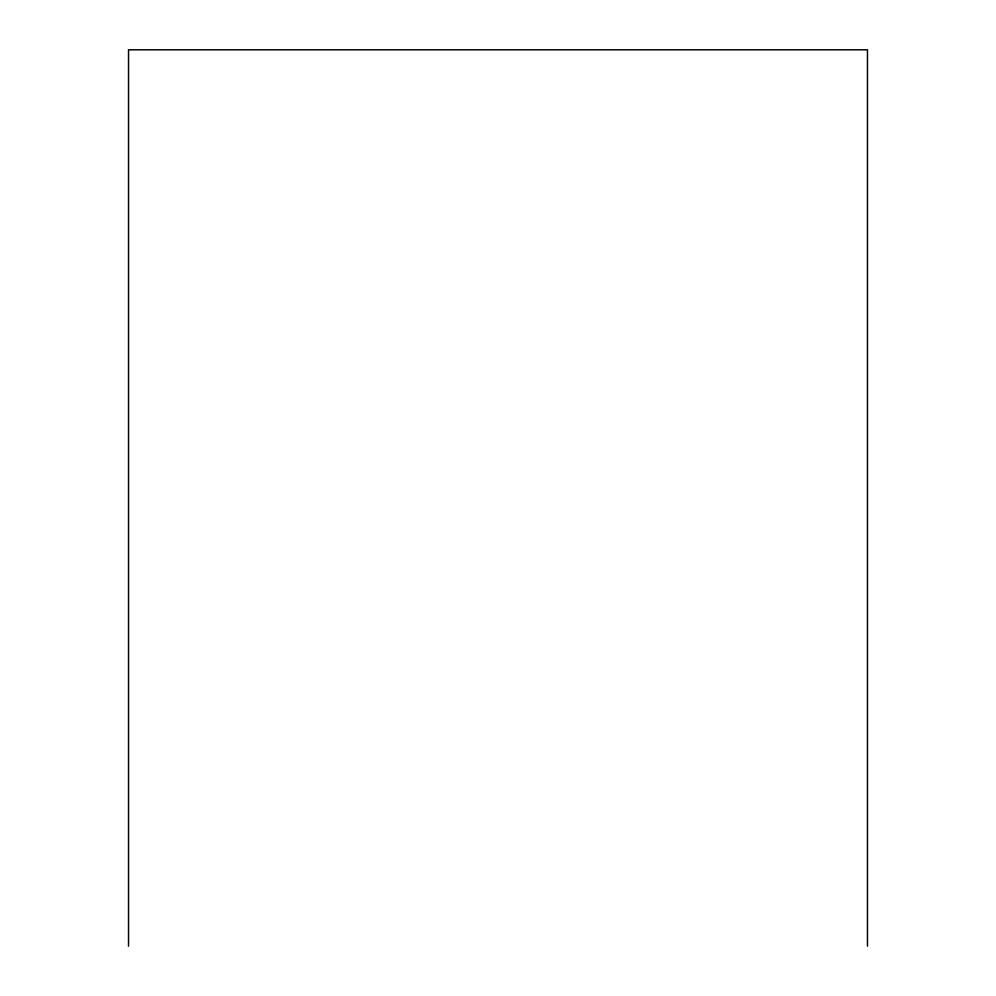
<?xml version="1.0" encoding="UTF-8"?>
<svg xmlns="http://www.w3.org/2000/svg" width="996" height="996" viewBox="0 0 996 996"><rect width="100%" height="100%" fill="white"/><g stroke="black" fill="none" stroke-linecap="round" stroke-linejoin="round"><path stroke-width="1.49" d="M867.466 946.2L867.466 49.8L128.534 49.8L128.534 946.2"/></g></svg>
